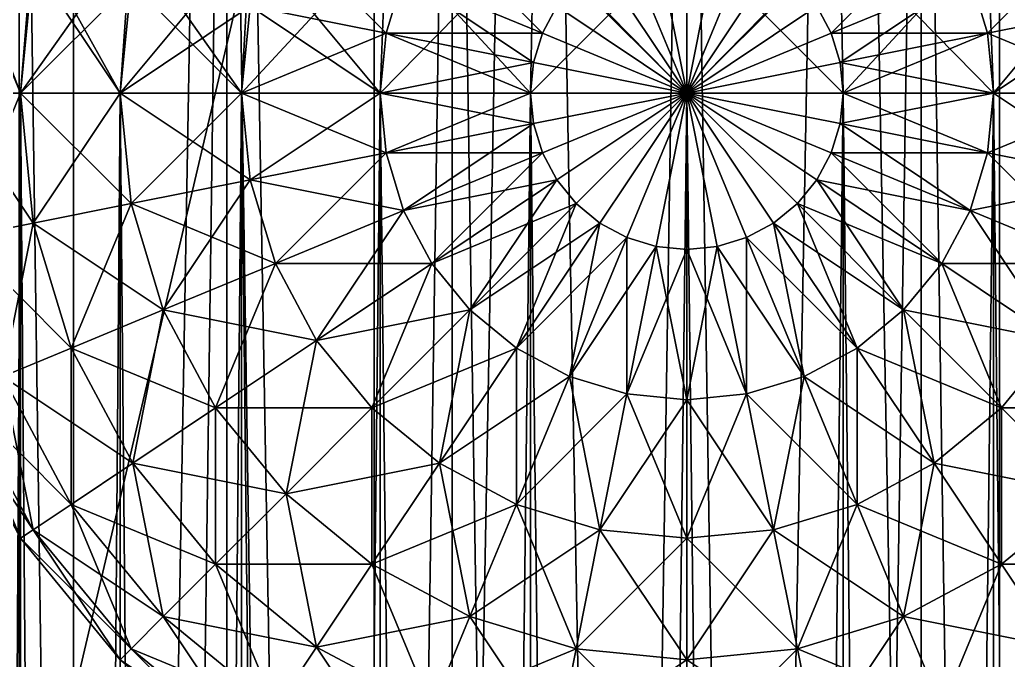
# Model space of a CAD drawing. Header units: millimetres. Extents: x -510 to 550, y -577 to 577.
# Drawn here: x 423.34 to 433.21, y -390.66 to -384.27 of the extents above; entities that cross this region are included whole.
import ezdxf

# ---------------------------------------------------------------- set-up
doc = ezdxf.new("R2010")
doc.units = ezdxf.units.MM
for name, color, linetype, true_color in [('front_right_fork_1', 7, 'Continuous', 0x5c6b75), ('front_right_fork_top', 7, 'Continuous', 0x5c6b75), ('front_right_support_collision', 7, 'Continuous', 0x5c6b75), ('structure_right_front_axle', 7, 'Continuous', 0x5c6b75), ('structure_right_front_bridge', 7, 'Continuous', 0x5c6b75)]:
    doc.layers.add(name, color=color, linetype=linetype, true_color=true_color)

msp = doc.modelspace()

# ---------------------------------------------------------------- linework, layer by layer
at = {"layer": 'front_right_fork_1', "true_color": 0x5c6b75}
for points in [[(425.8938, -383.2991, -138.3482), (425.6408, -384.1329, -138.3482), (426.9974, -384.4027, -137.609)], [(425.8938, -383.2991, -138.3482), (426.9974, -384.4027, -137.609), (427.1716, -383.8284, -137.609)], [(427.4545, -383.2991, -137.609), (427.1716, -383.8284, -137.609), (428.5581, -384.4027, -137.1537)], [(427.4545, -383.2991, -137.609), (428.5581, -384.4027, -137.1537), (428.7023, -384.1329, -137.1537)], [(431.4419, -384.4027, -287.8463), (431.2977, -384.1329, -287.8463), (432.5455, -383.2991, -287.391)], [(431.4419, -384.4027, -287.8463), (432.5455, -383.2991, -287.391), (432.8284, -383.8284, -287.391)], [(433.0026, -384.4027, -287.391), (432.8284, -383.8284, -287.391), (434.1062, -383.2991, -286.6518)], [(433.0026, -384.4027, -287.391), (434.1062, -383.2991, -286.6518), (434.3592, -384.1329, -286.6518)], [(430, -385, -288), (429.4027, -383.5581, -287.8463), (429.6955, -383.4693, -287.8463)], [(429.6955, -383.4693, -137.1537), (429.4027, -383.5581, -137.1537), (430, -385, -137)], [(430, -385, -288), (429.6955, -383.4693, -287.8463), (430, -383.4393, -287.8463)], [(430, -383.4393, -137.1537), (429.6955, -383.4693, -137.1537), (430, -385, -137)], [(430, -385, -288), (430, -383.4393, -287.8463), (430.3045, -383.4693, -287.8463)], [(430.3045, -383.4693, -137.1537), (430, -383.4393, -137.1537), (430, -385, -137)], [(430, -385, -288), (430.3045, -383.4693, -287.8463), (430.5973, -383.5581, -287.8463)], [(430.5973, -383.5581, -137.1537), (430.3045, -383.4693, -137.1537), (430, -385, -137)], [(423.4761, -383.7023, -284.4446), (422.609, -385, -283.0615), (422.751, -383.5581, -283.0615)], [(422.751, -383.5581, -141.9385), (422.609, -385, -141.9385), (423.3482, -385, -140.5554)], [(422.751, -383.5581, -141.9385), (423.3482, -385, -140.5554), (423.4761, -383.7023, -140.5554)], [(430, -385, -288), (429.1329, -383.7023, -287.8463), (429.4027, -383.5581, -287.8463)], [(429.4027, -383.5581, -137.1537), (429.1329, -383.7023, -137.1537), (430, -385, -137)], [(430, -385, -288), (430.5973, -383.5581, -287.8463), (430.8671, -383.7023, -287.8463)], [(430.8671, -383.7023, -137.1537), (430.5973, -383.5581, -137.1537), (430, -385, -137)], [(423.4761, -383.7023, -284.4446), (423.3482, -385, -284.4446), (422.609, -385, -283.0615)], [(424.4518, -383.8964, -285.6569), (423.3482, -385, -284.4446), (423.4761, -383.7023, -284.4446)], [(423.4761, -383.7023, -140.5554), (423.3482, -385, -140.5554), (424.3431, -385, -139.3431)], [(423.4761, -383.7023, -140.5554), (424.3431, -385, -139.3431), (424.4518, -383.8964, -139.3431)], [(430, -385, -288), (428.8964, -383.8964, -287.8463), (429.1329, -383.7023, -287.8463)], [(429.1329, -383.7023, -137.1537), (428.8964, -383.8964, -137.1537), (430, -385, -137)], [(430, -385, -288), (430.8671, -383.7023, -287.8463), (431.1036, -383.8964, -287.8463)], [(431.1036, -383.8964, -137.1537), (430.8671, -383.7023, -137.1537), (430, -385, -137)], [(427.1716, -383.8284, -287.391), (426.9974, -384.4027, -287.391), (425.6408, -384.1329, -286.6518)], [(428.5581, -384.4027, -287.8463), (426.9974, -384.4027, -287.391), (427.1716, -383.8284, -287.391)], [(427.1716, -383.8284, -137.609), (426.9974, -384.4027, -137.609), (428.4693, -384.6955, -137.1537)], [(428.7023, -384.1329, -287.8463), (428.5581, -384.4027, -287.8463), (427.1716, -383.8284, -287.391)], [(427.1716, -383.8284, -137.609), (428.4693, -384.6955, -137.1537), (428.5581, -384.4027, -137.1537)], [(432.8284, -383.8284, -137.609), (431.2977, -384.1329, -137.1537), (431.4419, -384.4027, -137.1537)], [(431.5307, -384.6955, -287.8463), (431.4419, -384.4027, -287.8463), (432.8284, -383.8284, -287.391)], [(433.0026, -384.4027, -137.609), (432.8284, -383.8284, -137.609), (431.4419, -384.4027, -137.1537)], [(431.5307, -384.6955, -287.8463), (432.8284, -383.8284, -287.391), (433.0026, -384.4027, -287.391)], [(434.3592, -384.1329, -138.3482), (432.8284, -383.8284, -137.609), (433.0026, -384.4027, -137.609)], [(424.4518, -383.8964, -285.6569), (424.3431, -385, -285.6569), (423.3482, -385, -284.4446)], [(425.6408, -384.1329, -286.6518), (424.3431, -385, -285.6569), (424.4518, -383.8964, -285.6569)], [(424.4518, -383.8964, -139.3431), (424.3431, -385, -139.3431), (425.5554, -385, -138.3482)], [(424.4518, -383.8964, -139.3431), (425.5554, -385, -138.3482), (425.6408, -384.1329, -138.3482)], [(430, -385, -288), (428.7023, -384.1329, -287.8463), (428.8964, -383.8964, -287.8463)], [(428.8964, -383.8964, -137.1537), (428.7023, -384.1329, -137.1537), (430, -385, -137)], [(430, -385, -288), (431.1036, -383.8964, -287.8463), (431.2977, -384.1329, -287.8463)], [(431.2977, -384.1329, -137.1537), (431.1036, -383.8964, -137.1537), (430, -385, -137)], [(425.6408, -384.1329, -286.6518), (425.5554, -385, -286.6518), (424.3431, -385, -285.6569)], [(426.9974, -384.4027, -287.391), (425.5554, -385, -286.6518), (425.6408, -384.1329, -286.6518)], [(425.6408, -384.1329, -138.3482), (425.5554, -385, -138.3482), (426.9385, -385, -137.609)], [(425.6408, -384.1329, -138.3482), (426.9385, -385, -137.609), (426.9974, -384.4027, -137.609)], [(430, -385, -288), (428.5581, -384.4027, -287.8463), (428.7023, -384.1329, -287.8463)], [(428.7023, -384.1329, -137.1537), (428.5581, -384.4027, -137.1537), (430, -385, -137)], [(430, -385, -288), (431.2977, -384.1329, -287.8463), (431.4419, -384.4027, -287.8463)], [(431.4419, -384.4027, -137.1537), (431.2977, -384.1329, -137.1537), (430, -385, -137)], [(433.0615, -385, -287.391), (433.0026, -384.4027, -287.391), (434.3592, -384.1329, -286.6518)], [(434.4446, -385, -138.3482), (434.3592, -384.1329, -138.3482), (433.0026, -384.4027, -137.609)], [(433.0615, -385, -287.391), (434.3592, -384.1329, -286.6518), (434.4446, -385, -286.6518)], [(426.9974, -384.4027, -287.391), (426.9385, -385, -287.391), (425.5554, -385, -286.6518)], [(428.4693, -384.6955, -287.8463), (426.9385, -385, -287.391), (426.9974, -384.4027, -287.391)], [(426.9974, -384.4027, -137.609), (426.9385, -385, -137.609), (428.4393, -385, -137.1537)], [(428.5581, -384.4027, -287.8463), (428.4693, -384.6955, -287.8463), (426.9974, -384.4027, -287.391)], [(426.9974, -384.4027, -137.609), (428.4393, -385, -137.1537), (428.4693, -384.6955, -137.1537)], [(430, -385, -288), (428.4693, -384.6955, -287.8463), (428.5581, -384.4027, -287.8463)], [(428.5581, -384.4027, -137.1537), (428.4693, -384.6955, -137.1537), (430, -385, -137)], [(430, -385, -288), (431.4419, -384.4027, -287.8463), (431.5307, -384.6955, -287.8463)], [(431.5307, -384.6955, -137.1537), (431.4419, -384.4027, -137.1537), (430, -385, -137)], [(433.0026, -384.4027, -137.609), (431.4419, -384.4027, -137.1537), (431.5307, -384.6955, -137.1537)], [(431.5607, -385, -287.8463), (431.5307, -384.6955, -287.8463), (433.0026, -384.4027, -287.391)], [(433.0615, -385, -137.609), (433.0026, -384.4027, -137.609), (431.5307, -384.6955, -137.1537)], [(431.5607, -385, -287.8463), (433.0026, -384.4027, -287.391), (433.0615, -385, -287.391)], [(434.4446, -385, -138.3482), (433.0026, -384.4027, -137.609), (433.0615, -385, -137.609)], [(428.4693, -384.6955, -287.8463), (428.4393, -385, -287.8463), (426.9385, -385, -287.391)], [(430, -385, -288), (428.4393, -385, -287.8463), (428.4693, -384.6955, -287.8463)], [(428.4693, -384.6955, -137.1537), (428.4393, -385, -137.1537), (430, -385, -137)], [(430, -385, -288), (431.5307, -384.6955, -287.8463), (431.5607, -385, -287.8463)], [(431.5607, -385, -137.1537), (431.5307, -384.6955, -137.1537), (430, -385, -137)], [(433.0615, -385, -137.609), (431.5307, -384.6955, -137.1537), (431.5607, -385, -137.1537)], [(423.3482, -385, -284.4446), (422.751, -386.4419, -283.0615), (422.609, -385, -283.0615)], [(422.609, -385, -141.9385), (422.751, -386.4419, -141.9385), (423.4761, -386.2977, -140.5554)], [(422.609, -385, -141.9385), (423.4761, -386.2977, -140.5554), (423.3482, -385, -140.5554)], [(423.3482, -385, -284.4446), (423.4761, -386.2977, -284.4446), (422.751, -386.4419, -283.0615)], [(424.3431, -385, -285.6569), (423.4761, -386.2977, -284.4446), (423.3482, -385, -284.4446)], [(423.3482, -385, -140.5554), (423.4761, -386.2977, -140.5554), (424.4518, -386.1036, -139.3431)], [(423.3482, -385, -140.5554), (424.4518, -386.1036, -139.3431), (424.3431, -385, -139.3431)], [(424.3431, -385, -285.6569), (424.4518, -386.1036, -285.6569), (423.4761, -386.2977, -284.4446)], [(425.5554, -385, -286.6518), (424.4518, -386.1036, -285.6569), (424.3431, -385, -285.6569)], [(424.3431, -385, -139.3431), (424.4518, -386.1036, -139.3431), (425.6408, -385.8671, -138.3482)], [(424.3431, -385, -139.3431), (425.6408, -385.8671, -138.3482), (425.5554, -385, -138.3482)], [(425.5554, -385, -286.6518), (425.6408, -385.8671, -286.6518), (424.4518, -386.1036, -285.6569)], [(426.9385, -385, -287.391), (425.6408, -385.8671, -286.6518), (425.5554, -385, -286.6518)], [(425.5554, -385, -138.3482), (425.6408, -385.8671, -138.3482), (426.9974, -385.5973, -137.609)], [(425.5554, -385, -138.3482), (426.9974, -385.5973, -137.609), (426.9385, -385, -137.609)], [(426.9385, -385, -287.391), (426.9974, -385.5973, -287.391), (425.6408, -385.8671, -286.6518)], [(428.4393, -385, -287.8463), (426.9974, -385.5973, -287.391), (426.9385, -385, -287.391)], [(426.9385, -385, -137.609), (426.9974, -385.5973, -137.609), (428.4693, -385.3045, -137.1537)], [(426.9385, -385, -137.609), (428.4693, -385.3045, -137.1537), (428.4393, -385, -137.1537)], [(428.4393, -385, -287.8463), (428.4693, -385.3045, -287.8463), (426.9974, -385.5973, -287.391)], [(430, -385, -288), (428.4693, -385.3045, -287.8463), (428.4393, -385, -287.8463)], [(428.4393, -385, -137.1537), (428.4693, -385.3045, -137.1537), (430, -385, -137)], [(430, -385, -288), (428.5581, -385.5973, -287.8463), (428.4693, -385.3045, -287.8463)], [(428.4693, -385.3045, -137.1537), (428.5581, -385.5973, -137.1537), (430, -385, -137)], [(430, -385, -288), (428.7023, -385.8671, -287.8463), (428.5581, -385.5973, -287.8463)], [(428.5581, -385.5973, -137.1537), (428.7023, -385.8671, -137.1537), (430, -385, -137)], [(430, -385, -288), (428.8964, -386.1036, -287.8463), (428.7023, -385.8671, -287.8463)], [(428.7023, -385.8671, -137.1537), (428.8964, -386.1036, -137.1537), (430, -385, -137)], [(430, -385, -288), (429.1329, -386.2977, -287.8463), (428.8964, -386.1036, -287.8463)], [(428.8964, -386.1036, -137.1537), (429.1329, -386.2977, -137.1537), (430, -385, -137)], [(430, -385, -288), (429.4027, -386.4419, -287.8463), (429.1329, -386.2977, -287.8463)], [(429.1329, -386.2977, -137.1537), (429.4027, -386.4419, -137.1537), (430, -385, -137)], [(430, -385, -288), (429.6955, -386.5307, -287.8463), (429.4027, -386.4419, -287.8463)], [(429.4027, -386.4419, -137.1537), (429.6955, -386.5307, -137.1537), (430, -385, -137)], [(430, -385, -288), (430, -386.5607, -287.8463), (429.6955, -386.5307, -287.8463)], [(429.6955, -386.5307, -137.1537), (430, -386.5607, -137.1537), (430, -385, -137)], [(430, -385, -288), (430.3045, -386.5307, -287.8463), (430, -386.5607, -287.8463)], [(430, -385, -288), (430.5973, -386.4419, -287.8463), (430.3045, -386.5307, -287.8463)], [(430, -385, -288), (430.8671, -386.2977, -287.8463), (430.5973, -386.4419, -287.8463)], [(430, -385, -288), (431.1036, -386.1036, -287.8463), (430.8671, -386.2977, -287.8463)], [(430, -385, -288), (431.2977, -385.8671, -287.8463), (431.1036, -386.1036, -287.8463)], [(430, -385, -288), (431.4419, -385.5973, -287.8463), (431.2977, -385.8671, -287.8463)], [(430, -385, -288), (431.5307, -385.3045, -287.8463), (431.4419, -385.5973, -287.8463)], [(430, -385, -288), (431.5607, -385, -287.8463), (431.5307, -385.3045, -287.8463)], [(430, -386.5607, -137.1537), (430.3045, -386.5307, -137.1537), (430, -385, -137)], [(430.3045, -386.5307, -137.1537), (430.5973, -386.4419, -137.1537), (430, -385, -137)], [(430.5973, -386.4419, -137.1537), (430.8671, -386.2977, -137.1537), (430, -385, -137)], [(430.8671, -386.2977, -137.1537), (431.1036, -386.1036, -137.1537), (430, -385, -137)], [(431.1036, -386.1036, -137.1537), (431.2977, -385.8671, -137.1537), (430, -385, -137)], [(431.2977, -385.8671, -137.1537), (431.4419, -385.5973, -137.1537), (430, -385, -137)], [(431.4419, -385.5973, -137.1537), (431.5307, -385.3045, -137.1537), (430, -385, -137)], [(431.5307, -385.3045, -137.1537), (431.5607, -385, -137.1537), (430, -385, -137)], [(431.5307, -385.3045, -287.8463), (431.5607, -385, -287.8463), (433.0615, -385, -287.391)], [(431.5307, -385.3045, -287.8463), (433.0615, -385, -287.391), (433.0026, -385.5973, -287.391)], [(433.0026, -385.5973, -137.609), (431.5607, -385, -137.1537), (431.5307, -385.3045, -137.1537)], [(433.0026, -385.5973, -137.609), (433.0615, -385, -137.609), (431.5607, -385, -137.1537)], [(433.0026, -385.5973, -287.391), (433.0615, -385, -287.391), (434.4446, -385, -286.6518)], [(433.0026, -385.5973, -287.391), (434.4446, -385, -286.6518), (434.3592, -385.8671, -286.6518)], [(434.3592, -385.8671, -138.3482), (433.0615, -385, -137.609), (433.0026, -385.5973, -137.609)], [(434.3592, -385.8671, -138.3482), (434.4446, -385, -138.3482), (433.0615, -385, -137.609)], [(428.4693, -385.3045, -287.8463), (427.1716, -386.1716, -287.391), (426.9974, -385.5973, -287.391)], [(426.9974, -385.5973, -137.609), (428.5581, -385.5973, -137.1537), (428.4693, -385.3045, -137.1537)], [(428.4693, -385.3045, -287.8463), (428.5581, -385.5973, -287.8463), (427.1716, -386.1716, -287.391)], [(431.4419, -385.5973, -287.8463), (431.5307, -385.3045, -287.8463), (433.0026, -385.5973, -287.391)], [(432.8284, -386.1716, -137.609), (431.5307, -385.3045, -137.1537), (431.4419, -385.5973, -137.1537)], [(432.8284, -386.1716, -137.609), (433.0026, -385.5973, -137.609), (431.5307, -385.3045, -137.1537)], [(426.9974, -385.5973, -287.391), (425.8938, -386.7009, -286.6518), (425.6408, -385.8671, -286.6518)], [(425.6408, -385.8671, -138.3482), (427.1716, -386.1716, -137.609), (426.9974, -385.5973, -137.609)], [(426.9974, -385.5973, -287.391), (427.1716, -386.1716, -287.391), (425.8938, -386.7009, -286.6518)], [(426.9974, -385.5973, -137.609), (427.1716, -386.1716, -137.609), (428.5581, -385.5973, -137.1537)], [(428.5581, -385.5973, -287.8463), (427.4545, -386.7009, -287.391), (427.1716, -386.1716, -287.391)], [(427.1716, -386.1716, -137.609), (428.7023, -385.8671, -137.1537), (428.5581, -385.5973, -137.1537)], [(428.5581, -385.5973, -287.8463), (428.7023, -385.8671, -287.8463), (427.4545, -386.7009, -287.391)], [(431.2977, -385.8671, -287.8463), (431.4419, -385.5973, -287.8463), (432.8284, -386.1716, -287.391)], [(432.5455, -386.7009, -137.609), (431.4419, -385.5973, -137.1537), (431.2977, -385.8671, -137.1537)], [(431.4419, -385.5973, -287.8463), (433.0026, -385.5973, -287.391), (432.8284, -386.1716, -287.391)], [(432.5455, -386.7009, -137.609), (432.8284, -386.1716, -137.609), (431.4419, -385.5973, -137.1537)], [(432.8284, -386.1716, -287.391), (433.0026, -385.5973, -287.391), (434.3592, -385.8671, -286.6518)], [(434.1062, -386.7009, -138.3482), (433.0026, -385.5973, -137.609), (432.8284, -386.1716, -137.609)], [(434.1062, -386.7009, -138.3482), (434.3592, -385.8671, -138.3482), (433.0026, -385.5973, -137.609)], [(425.6408, -385.8671, -286.6518), (424.7737, -387.1648, -285.6569), (424.4518, -386.1036, -285.6569)], [(424.4518, -386.1036, -139.3431), (425.8938, -386.7009, -138.3482), (425.6408, -385.8671, -138.3482)], [(425.6408, -385.8671, -286.6518), (425.8938, -386.7009, -286.6518), (424.7737, -387.1648, -285.6569)], [(425.6408, -385.8671, -138.3482), (425.8938, -386.7009, -138.3482), (427.1716, -386.1716, -137.609)], [(427.1716, -386.1716, -137.609), (427.4545, -386.7009, -137.609), (428.7023, -385.8671, -137.1537)], [(428.7023, -385.8671, -287.8463), (427.8352, -387.1648, -287.391), (427.4545, -386.7009, -287.391)], [(427.4545, -386.7009, -137.609), (428.8964, -386.1036, -137.1537), (428.7023, -385.8671, -137.1537)], [(428.7023, -385.8671, -287.8463), (428.8964, -386.1036, -287.8463), (427.8352, -387.1648, -287.391)], [(431.1036, -386.1036, -287.8463), (431.2977, -385.8671, -287.8463), (432.5455, -386.7009, -287.391)], [(432.1648, -387.1648, -137.609), (431.2977, -385.8671, -137.1537), (431.1036, -386.1036, -137.1537)], [(431.2977, -385.8671, -287.8463), (432.8284, -386.1716, -287.391), (432.5455, -386.7009, -287.391)], [(432.1648, -387.1648, -137.609), (432.5455, -386.7009, -137.609), (431.2977, -385.8671, -137.1537)], [(432.8284, -386.1716, -287.391), (434.3592, -385.8671, -286.6518), (434.1062, -386.7009, -286.6518)], [(424.4518, -386.1036, -285.6569), (423.8546, -387.5455, -284.4446), (423.4761, -386.2977, -284.4446)], [(423.4761, -386.2977, -140.5554), (424.7737, -387.1648, -139.3431), (424.4518, -386.1036, -139.3431)], [(424.4518, -386.1036, -285.6569), (424.7737, -387.1648, -285.6569), (423.8546, -387.5455, -284.4446)], [(424.4518, -386.1036, -139.3431), (424.7737, -387.1648, -139.3431), (425.8938, -386.7009, -138.3482)], [(427.4545, -386.7009, -137.609), (427.8352, -387.1648, -137.609), (428.8964, -386.1036, -137.1537)], [(428.8964, -386.1036, -287.8463), (428.2991, -387.5455, -287.391), (427.8352, -387.1648, -287.391)], [(427.8352, -387.1648, -137.609), (429.1329, -386.2977, -137.1537), (428.8964, -386.1036, -137.1537)], [(428.8964, -386.1036, -287.8463), (429.1329, -386.2977, -287.8463), (428.2991, -387.5455, -287.391)], [(430.8671, -386.2977, -287.8463), (431.1036, -386.1036, -287.8463), (432.1648, -387.1648, -287.391)], [(431.7009, -387.5455, -137.609), (431.1036, -386.1036, -137.1537), (430.8671, -386.2977, -137.1537)], [(431.1036, -386.1036, -287.8463), (432.5455, -386.7009, -287.391), (432.1648, -387.1648, -287.391)], [(431.7009, -387.5455, -137.609), (432.1648, -387.1648, -137.609), (431.1036, -386.1036, -137.1537)], [(427.1716, -386.1716, -287.391), (426.3045, -387.4693, -286.6518), (425.8938, -386.7009, -286.6518)], [(425.8938, -386.7009, -138.3482), (427.4545, -386.7009, -137.609), (427.1716, -386.1716, -137.609)], [(427.1716, -386.1716, -287.391), (427.4545, -386.7009, -287.391), (426.3045, -387.4693, -286.6518)], [(432.5455, -386.7009, -287.391), (432.8284, -386.1716, -287.391), (434.1062, -386.7009, -286.6518)], [(433.6955, -387.4693, -138.3482), (432.8284, -386.1716, -137.609), (432.5455, -386.7009, -137.609)], [(433.6955, -387.4693, -138.3482), (434.1062, -386.7009, -138.3482), (432.8284, -386.1716, -137.609)], [(423.4761, -386.2977, -284.4446), (423.1716, -387.8284, -283.0615), (422.751, -386.4419, -283.0615)], [(422.751, -386.4419, -141.9385), (423.8546, -387.5455, -140.5554), (423.4761, -386.2977, -140.5554)], [(423.4761, -386.2977, -284.4446), (423.8546, -387.5455, -284.4446), (423.1716, -387.8284, -283.0615)], [(423.4761, -386.2977, -140.5554), (423.8546, -387.5455, -140.5554), (424.7737, -387.1648, -139.3431)], [(427.8352, -387.1648, -137.609), (428.2991, -387.5455, -137.609), (429.1329, -386.2977, -137.1537)], [(429.1329, -386.2977, -287.8463), (428.8284, -387.8284, -287.391), (428.2991, -387.5455, -287.391)], [(428.2991, -387.5455, -137.609), (429.4027, -386.4419, -137.1537), (429.1329, -386.2977, -137.1537)], [(429.1329, -386.2977, -287.8463), (429.4027, -386.4419, -287.8463), (428.8284, -387.8284, -287.391)], [(430.5973, -386.4419, -287.8463), (430.8671, -386.2977, -287.8463), (431.7009, -387.5455, -287.391)], [(431.1716, -387.8284, -137.609), (430.8671, -386.2977, -137.1537), (430.5973, -386.4419, -137.1537)], [(430.8671, -386.2977, -287.8463), (432.1648, -387.1648, -287.391), (431.7009, -387.5455, -287.391)], [(431.1716, -387.8284, -137.609), (431.7009, -387.5455, -137.609), (430.8671, -386.2977, -137.1537)], [(422.751, -386.4419, -141.9385), (423.1716, -387.8284, -141.9385), (423.8546, -387.5455, -140.5554)], [(428.2991, -387.5455, -137.609), (428.8284, -387.8284, -137.609), (429.4027, -386.4419, -137.1537)], [(429.4027, -386.4419, -287.8463), (429.4027, -388.0026, -287.391), (428.8284, -387.8284, -287.391)], [(428.8284, -387.8284, -137.609), (429.6955, -386.5307, -137.1537), (429.4027, -386.4419, -137.1537)], [(428.8284, -387.8284, -137.609), (429.4027, -388.0026, -137.609), (429.6955, -386.5307, -137.1537)], [(429.4027, -386.4419, -287.8463), (429.6955, -386.5307, -287.8463), (429.4027, -388.0026, -287.391)], [(429.6955, -386.5307, -287.8463), (430, -388.0615, -287.391), (429.4027, -388.0026, -287.391)], [(429.4027, -388.0026, -137.609), (430, -386.5607, -137.1537), (429.6955, -386.5307, -137.1537)], [(429.6955, -386.5307, -287.8463), (430, -386.5607, -287.8463), (430, -388.0615, -287.391)], [(430, -386.5607, -287.8463), (430.3045, -386.5307, -287.8463), (430.5973, -388.0026, -287.391)], [(430, -388.0615, -137.609), (430.5973, -388.0026, -137.609), (430.3045, -386.5307, -137.1537)], [(430, -388.0615, -137.609), (430.3045, -386.5307, -137.1537), (430, -386.5607, -137.1537)], [(430.3045, -386.5307, -287.8463), (430.5973, -386.4419, -287.8463), (431.1716, -387.8284, -287.391)], [(430.5973, -388.0026, -137.609), (430.5973, -386.4419, -137.1537), (430.3045, -386.5307, -137.1537)], [(430.3045, -386.5307, -287.8463), (431.1716, -387.8284, -287.391), (430.5973, -388.0026, -287.391)], [(430.5973, -386.4419, -287.8463), (431.7009, -387.5455, -287.391), (431.1716, -387.8284, -287.391)], [(430.5973, -388.0026, -137.609), (431.1716, -387.8284, -137.609), (430.5973, -386.4419, -137.1537)], [(429.4027, -388.0026, -137.609), (430, -388.0615, -137.609), (430, -386.5607, -137.1537)], [(430, -386.5607, -287.8463), (430.5973, -388.0026, -287.391), (430, -388.0615, -287.391)], [(425.8938, -386.7009, -286.6518), (425.2965, -388.1428, -285.6569), (424.7737, -387.1648, -285.6569)], [(424.7737, -387.1648, -139.3431), (426.3045, -387.4693, -138.3482), (425.8938, -386.7009, -138.3482)], [(425.8938, -386.7009, -286.6518), (426.3045, -387.4693, -286.6518), (425.2965, -388.1428, -285.6569)], [(425.8938, -386.7009, -138.3482), (426.3045, -387.4693, -138.3482), (427.4545, -386.7009, -137.609)], [(427.4545, -386.7009, -287.391), (426.8572, -388.1428, -286.6518), (426.3045, -387.4693, -286.6518)], [(426.3045, -387.4693, -138.3482), (427.8352, -387.1648, -137.609), (427.4545, -386.7009, -137.609)], [(427.4545, -386.7009, -287.391), (427.8352, -387.1648, -287.391), (426.8572, -388.1428, -286.6518)], [(432.1648, -387.1648, -287.391), (432.5455, -386.7009, -287.391), (433.6955, -387.4693, -286.6518)], [(433.1428, -388.1428, -138.3482), (432.5455, -386.7009, -137.609), (432.1648, -387.1648, -137.609)], [(432.5455, -386.7009, -287.391), (434.1062, -386.7009, -286.6518), (433.6955, -387.4693, -286.6518)], [(433.1428, -388.1428, -138.3482), (433.6955, -387.4693, -138.3482), (432.5455, -386.7009, -137.609)], [(424.7737, -387.1648, -285.6569), (424.4693, -388.6955, -284.4446), (423.8546, -387.5455, -284.4446)], [(423.8546, -387.5455, -140.5554), (425.2965, -388.1428, -139.3431), (424.7737, -387.1648, -139.3431)], [(424.7737, -387.1648, -285.6569), (425.2965, -388.1428, -285.6569), (424.4693, -388.6955, -284.4446)], [(424.7737, -387.1648, -139.3431), (425.2965, -388.1428, -139.3431), (426.3045, -387.4693, -138.3482)], [(426.3045, -387.4693, -138.3482), (426.8572, -388.1428, -138.3482), (427.8352, -387.1648, -137.609)], [(427.8352, -387.1648, -287.391), (427.5307, -388.6955, -286.6518), (426.8572, -388.1428, -286.6518)], [(426.8572, -388.1428, -138.3482), (428.2991, -387.5455, -137.609), (427.8352, -387.1648, -137.609)], [(427.8352, -387.1648, -287.391), (428.2991, -387.5455, -287.391), (427.5307, -388.6955, -286.6518)], [(431.7009, -387.5455, -287.391), (432.1648, -387.1648, -287.391), (433.1428, -388.1428, -286.6518)], [(432.4693, -388.6955, -138.3482), (432.1648, -387.1648, -137.609), (431.7009, -387.5455, -137.609)], [(432.1648, -387.1648, -287.391), (433.6955, -387.4693, -286.6518), (433.1428, -388.1428, -286.6518)], [(432.4693, -388.6955, -138.3482), (433.1428, -388.1428, -138.3482), (432.1648, -387.1648, -137.609)], [(426.3045, -387.4693, -286.6518), (426, -389, -285.6569), (425.2965, -388.1428, -285.6569)], [(425.2965, -388.1428, -139.3431), (426.8572, -388.1428, -138.3482), (426.3045, -387.4693, -138.3482)], [(426.3045, -387.4693, -286.6518), (426.8572, -388.1428, -286.6518), (426, -389, -285.6569)], [(433.1428, -388.1428, -286.6518), (433.6955, -387.4693, -286.6518), (434.7035, -388.1428, -285.6569)], [(434, -389, -139.3431), (433.6955, -387.4693, -138.3482), (433.1428, -388.1428, -138.3482)], [(423.8546, -387.5455, -284.4446), (423.8546, -389.1062, -283.0615), (423.1716, -387.8284, -283.0615)], [(423.1716, -387.8284, -141.9385), (424.4693, -388.6955, -140.5554), (423.8546, -387.5455, -140.5554)], [(423.8546, -387.5455, -284.4446), (424.4693, -388.6955, -284.4446), (423.8546, -389.1062, -283.0615)], [(423.8546, -387.5455, -140.5554), (424.4693, -388.6955, -140.5554), (425.2965, -388.1428, -139.3431)], [(426.8572, -388.1428, -138.3482), (427.5307, -388.6955, -138.3482), (428.2991, -387.5455, -137.609)], [(428.2991, -387.5455, -287.391), (428.2991, -389.1062, -286.6518), (427.5307, -388.6955, -286.6518)], [(427.5307, -388.6955, -138.3482), (428.8284, -387.8284, -137.609), (428.2991, -387.5455, -137.609)], [(428.2991, -387.5455, -287.391), (428.8284, -387.8284, -287.391), (428.2991, -389.1062, -286.6518)], [(431.1716, -387.8284, -287.391), (431.7009, -387.5455, -287.391), (432.4693, -388.6955, -286.6518)], [(431.7009, -389.1062, -138.3482), (431.7009, -387.5455, -137.609), (431.1716, -387.8284, -137.609)], [(431.7009, -387.5455, -287.391), (433.1428, -388.1428, -286.6518), (432.4693, -388.6955, -286.6518)], [(431.7009, -389.1062, -138.3482), (432.4693, -388.6955, -138.3482), (431.7009, -387.5455, -137.609)], [(423.1716, -387.8284, -283.0615), (423.4761, -389.3592, -281.5607), (422.751, -388.0026, -281.5607)], [(422.751, -388.0026, -143.4393), (423.8546, -389.1062, -141.9385), (423.1716, -387.8284, -141.9385)], [(423.1716, -387.8284, -283.0615), (423.8546, -389.1062, -283.0615), (423.4761, -389.3592, -281.5607)], [(423.1716, -387.8284, -141.9385), (423.8546, -389.1062, -141.9385), (424.4693, -388.6955, -140.5554)], [(427.5307, -388.6955, -138.3482), (428.2991, -389.1062, -138.3482), (428.8284, -387.8284, -137.609)], [(428.8284, -387.8284, -287.391), (429.1329, -389.3592, -286.6518), (428.2991, -389.1062, -286.6518)], [(428.2991, -389.1062, -138.3482), (429.4027, -388.0026, -137.609), (428.8284, -387.8284, -137.609)], [(428.8284, -387.8284, -287.391), (429.4027, -388.0026, -287.391), (429.1329, -389.3592, -286.6518)], [(430.5973, -388.0026, -287.391), (431.1716, -387.8284, -287.391), (431.7009, -389.1062, -286.6518)], [(430.8671, -389.3592, -138.3482), (431.1716, -387.8284, -137.609), (430.5973, -388.0026, -137.609)], [(430.8671, -389.3592, -138.3482), (431.7009, -389.1062, -138.3482), (431.1716, -387.8284, -137.609)], [(431.1716, -387.8284, -287.391), (432.4693, -388.6955, -286.6518), (431.7009, -389.1062, -286.6518)], [(422.751, -388.0026, -281.5607), (423.3482, -389.4446, -280), (422.609, -388.0615, -280)], [(422.609, -388.0615, -145), (423.4761, -389.3592, -143.4393), (422.751, -388.0026, -143.4393)], [(422.751, -388.0026, -281.5607), (423.4761, -389.3592, -281.5607), (423.3482, -389.4446, -280)], [(422.751, -388.0026, -143.4393), (423.4761, -389.3592, -143.4393), (423.8546, -389.1062, -141.9385)], [(428.2991, -389.1062, -138.3482), (429.1329, -389.3592, -138.3482), (429.4027, -388.0026, -137.609)], [(429.4027, -388.0026, -287.391), (430, -389.4446, -286.6518), (429.1329, -389.3592, -286.6518)], [(429.1329, -389.3592, -138.3482), (430, -388.0615, -137.609), (429.4027, -388.0026, -137.609)], [(429.4027, -388.0026, -287.391), (430, -388.0615, -287.391), (430, -389.4446, -286.6518)], [(430, -388.0615, -287.391), (430.5973, -388.0026, -287.391), (430.8671, -389.3592, -286.6518)], [(430, -389.4446, -138.3482), (430.8671, -389.3592, -138.3482), (430.5973, -388.0026, -137.609)], [(430, -389.4446, -138.3482), (430.5973, -388.0026, -137.609), (430, -388.0615, -137.609)], [(430.5973, -388.0026, -287.391), (431.7009, -389.1062, -286.6518), (430.8671, -389.3592, -286.6518)], [(422.609, -388.0615, -280), (423.3482, -389.4446, -280), (423.3482, -389.4446, -145)], [(422.609, -388.0615, -280), (423.3482, -389.4446, -145), (422.609, -388.0615, -145)], [(422.609, -388.0615, -145), (423.3482, -389.4446, -145), (423.4761, -389.3592, -143.4393)], [(429.1329, -389.3592, -138.3482), (430, -389.4446, -138.3482), (430, -388.0615, -137.609)], [(430, -388.0615, -287.391), (430.8671, -389.3592, -286.6518), (430, -389.4446, -286.6518)], [(425.2965, -388.1428, -285.6569), (425.2965, -389.7035, -284.4446), (424.4693, -388.6955, -284.4446)], [(424.4693, -388.6955, -140.5554), (426, -389, -139.3431), (425.2965, -388.1428, -139.3431)], [(425.2965, -388.1428, -285.6569), (426, -389, -285.6569), (425.2965, -389.7035, -284.4446)], [(425.2965, -388.1428, -139.3431), (426, -389, -139.3431), (426.8572, -388.1428, -138.3482)], [(426.8572, -388.1428, -286.6518), (426.8572, -389.7035, -285.6569), (426, -389, -285.6569)], [(426, -389, -139.3431), (427.5307, -388.6955, -138.3482), (426.8572, -388.1428, -138.3482)], [(426.8572, -388.1428, -286.6518), (427.5307, -388.6955, -286.6518), (426.8572, -389.7035, -285.6569)], [(432.4693, -388.6955, -286.6518), (433.1428, -388.1428, -286.6518), (434, -389, -285.6569)], [(433.1428, -389.7035, -139.3431), (433.1428, -388.1428, -138.3482), (432.4693, -388.6955, -138.3482)], [(433.1428, -388.1428, -286.6518), (434.7035, -388.1428, -285.6569), (434, -389, -285.6569)], [(433.1428, -389.7035, -139.3431), (434, -389, -139.3431), (433.1428, -388.1428, -138.3482)], [(424.4693, -388.6955, -284.4446), (424.7737, -390.2263, -283.0615), (423.8546, -389.1062, -283.0615)], [(423.8546, -389.1062, -141.9385), (425.2965, -389.7035, -140.5554), (424.4693, -388.6955, -140.5554)], [(424.4693, -388.6955, -284.4446), (425.2965, -389.7035, -284.4446), (424.7737, -390.2263, -283.0615)], [(424.4693, -388.6955, -140.5554), (425.2965, -389.7035, -140.5554), (426, -389, -139.3431)], [(426, -389, -139.3431), (426.8572, -389.7035, -139.3431), (427.5307, -388.6955, -138.3482)], [(427.5307, -388.6955, -286.6518), (427.8352, -390.2263, -285.6569), (426.8572, -389.7035, -285.6569)], [(426.8572, -389.7035, -139.3431), (428.2991, -389.1062, -138.3482), (427.5307, -388.6955, -138.3482)], [(427.5307, -388.6955, -286.6518), (428.2991, -389.1062, -286.6518), (427.8352, -390.2263, -285.6569)], [(431.7009, -389.1062, -286.6518), (432.4693, -388.6955, -286.6518), (433.1428, -389.7035, -285.6569)], [(432.1648, -390.2263, -139.3431), (432.4693, -388.6955, -138.3482), (431.7009, -389.1062, -138.3482)], [(432.1648, -390.2263, -139.3431), (433.1428, -389.7035, -139.3431), (432.4693, -388.6955, -138.3482)], [(432.4693, -388.6955, -286.6518), (434, -389, -285.6569), (433.1428, -389.7035, -285.6569)], [(426, -389, -285.6569), (426.3045, -390.5307, -284.4446), (425.2965, -389.7035, -284.4446)], [(425.2965, -389.7035, -140.5554), (426.8572, -389.7035, -139.3431), (426, -389, -139.3431)], [(426, -389, -285.6569), (426.8572, -389.7035, -285.6569), (426.3045, -390.5307, -284.4446)], [(433.1428, -389.7035, -285.6569), (434, -389, -285.6569), (434.7035, -389.7035, -284.4446)], [(433.6955, -390.5307, -140.5554), (434, -389, -139.3431), (433.1428, -389.7035, -139.3431)], [(423.8546, -389.1062, -283.0615), (424.4518, -390.5482, -281.5607), (423.4761, -389.3592, -281.5607)], [(423.4761, -389.3592, -143.4393), (424.7737, -390.2263, -141.9385), (423.8546, -389.1062, -141.9385)], [(423.8546, -389.1062, -283.0615), (424.7737, -390.2263, -283.0615), (424.4518, -390.5482, -281.5607)], [(423.8546, -389.1062, -141.9385), (424.7737, -390.2263, -141.9385), (425.2965, -389.7035, -140.5554)], [(426.8572, -389.7035, -139.3431), (427.8352, -390.2263, -139.3431), (428.2991, -389.1062, -138.3482)], [(428.2991, -389.1062, -286.6518), (428.8964, -390.5482, -285.6569), (427.8352, -390.2263, -285.6569)], [(427.8352, -390.2263, -139.3431), (429.1329, -389.3592, -138.3482), (428.2991, -389.1062, -138.3482)], [(428.2991, -389.1062, -286.6518), (429.1329, -389.3592, -286.6518), (428.8964, -390.5482, -285.6569)], [(430.8671, -389.3592, -286.6518), (431.7009, -389.1062, -286.6518), (432.1648, -390.2263, -285.6569)], [(431.1036, -390.5482, -139.3431), (431.7009, -389.1062, -138.3482), (430.8671, -389.3592, -138.3482)], [(431.1036, -390.5482, -139.3431), (432.1648, -390.2263, -139.3431), (431.7009, -389.1062, -138.3482)], [(431.7009, -389.1062, -286.6518), (433.1428, -389.7035, -285.6569), (432.1648, -390.2263, -285.6569)], [(423.4761, -389.3592, -281.5607), (424.3431, -390.6569, -280), (423.3482, -389.4446, -280)], [(423.3482, -389.4446, -145), (424.4518, -390.5482, -143.4393), (423.4761, -389.3592, -143.4393)], [(423.4761, -389.3592, -281.5607), (424.4518, -390.5482, -281.5607), (424.3431, -390.6569, -280)], [(423.4761, -389.3592, -143.4393), (424.4518, -390.5482, -143.4393), (424.7737, -390.2263, -141.9385)], [(427.8352, -390.2263, -139.3431), (428.8964, -390.5482, -139.3431), (429.1329, -389.3592, -138.3482)], [(429.1329, -389.3592, -286.6518), (430, -390.6569, -285.6569), (428.8964, -390.5482, -285.6569)], [(428.8964, -390.5482, -139.3431), (430, -389.4446, -138.3482), (429.1329, -389.3592, -138.3482)], [(429.1329, -389.3592, -286.6518), (430, -389.4446, -286.6518), (430, -390.6569, -285.6569)], [(430, -389.4446, -286.6518), (430.8671, -389.3592, -286.6518), (431.1036, -390.5482, -285.6569)], [(430, -390.6569, -139.3431), (431.1036, -390.5482, -139.3431), (430.8671, -389.3592, -138.3482)], [(430, -390.6569, -139.3431), (430.8671, -389.3592, -138.3482), (430, -389.4446, -138.3482)], [(430.8671, -389.3592, -286.6518), (432.1648, -390.2263, -285.6569), (431.1036, -390.5482, -285.6569)], [(423.3482, -389.4446, -280), (424.3431, -390.6569, -280), (424.3431, -390.6569, -145)], [(423.3482, -389.4446, -280), (424.3431, -390.6569, -145), (423.3482, -389.4446, -145)], [(423.3482, -389.4446, -145), (424.3431, -390.6569, -145), (424.4518, -390.5482, -143.4393)], [(428.8964, -390.5482, -139.3431), (430, -390.6569, -139.3431), (430, -389.4446, -138.3482)], [(430, -389.4446, -286.6518), (431.1036, -390.5482, -285.6569), (430, -390.6569, -285.6569)], [(425.2965, -389.7035, -284.4446), (425.8938, -391.1454, -283.0615), (424.7737, -390.2263, -283.0615)], [(424.7737, -390.2263, -141.9385), (426.3045, -390.5307, -140.5554), (425.2965, -389.7035, -140.5554)], [(425.2965, -389.7035, -284.4446), (426.3045, -390.5307, -284.4446), (425.8938, -391.1454, -283.0615)], [(425.2965, -389.7035, -140.5554), (426.3045, -390.5307, -140.5554), (426.8572, -389.7035, -139.3431)], [(426.8572, -389.7035, -285.6569), (427.4545, -391.1454, -284.4446), (426.3045, -390.5307, -284.4446)], [(426.3045, -390.5307, -140.5554), (427.8352, -390.2263, -139.3431), (426.8572, -389.7035, -139.3431)], [(426.8572, -389.7035, -285.6569), (427.8352, -390.2263, -285.6569), (427.4545, -391.1454, -284.4446)], [(432.1648, -390.2263, -285.6569), (433.1428, -389.7035, -285.6569), (433.6955, -390.5307, -284.4446)], [(432.5455, -391.1454, -140.5554), (433.1428, -389.7035, -139.3431), (432.1648, -390.2263, -139.3431)], [(432.5455, -391.1454, -140.5554), (433.6955, -390.5307, -140.5554), (433.1428, -389.7035, -139.3431)], [(433.1428, -389.7035, -285.6569), (434.7035, -389.7035, -284.4446), (433.6955, -390.5307, -284.4446)], [(424.7737, -390.2263, -283.0615), (425.6408, -391.5239, -281.5607), (424.4518, -390.5482, -281.5607)], [(424.4518, -390.5482, -143.4393), (425.8938, -391.1454, -141.9385), (424.7737, -390.2263, -141.9385)], [(424.7737, -390.2263, -283.0615), (425.8938, -391.1454, -283.0615), (425.6408, -391.5239, -281.5607)], [(424.7737, -390.2263, -141.9385), (425.8938, -391.1454, -141.9385), (426.3045, -390.5307, -140.5554)], [(426.3045, -390.5307, -140.5554), (427.4545, -391.1454, -140.5554), (427.8352, -390.2263, -139.3431)], [(427.8352, -390.2263, -285.6569), (428.7023, -391.5239, -284.4446), (427.4545, -391.1454, -284.4446)], [(427.4545, -391.1454, -140.5554), (428.8964, -390.5482, -139.3431), (427.8352, -390.2263, -139.3431)], [(427.8352, -390.2263, -285.6569), (428.8964, -390.5482, -285.6569), (428.7023, -391.5239, -284.4446)], [(431.1036, -390.5482, -285.6569), (432.1648, -390.2263, -285.6569), (432.5455, -391.1454, -284.4446)], [(431.2977, -391.5239, -140.5554), (432.1648, -390.2263, -139.3431), (431.1036, -390.5482, -139.3431)], [(431.2977, -391.5239, -140.5554), (432.5455, -391.1454, -140.5554), (432.1648, -390.2263, -139.3431)], [(432.1648, -390.2263, -285.6569), (433.6955, -390.5307, -284.4446), (432.5455, -391.1454, -284.4446)], [(424.4518, -390.5482, -281.5607), (425.5554, -391.6518, -280), (424.3431, -390.6569, -280)], [(424.3431, -390.6569, -145), (425.6408, -391.5239, -143.4393), (424.4518, -390.5482, -143.4393)], [(424.4518, -390.5482, -281.5607), (425.6408, -391.5239, -281.5607), (425.5554, -391.6518, -280)], [(424.4518, -390.5482, -143.4393), (425.6408, -391.5239, -143.4393), (425.8938, -391.1454, -141.9385)], [(426.3045, -390.5307, -284.4446), (427.1716, -391.8284, -283.0615), (425.8938, -391.1454, -283.0615)], [(425.8938, -391.1454, -141.9385), (427.4545, -391.1454, -140.5554), (426.3045, -390.5307, -140.5554)], [(426.3045, -390.5307, -284.4446), (427.4545, -391.1454, -284.4446), (427.1716, -391.8284, -283.0615)], [(427.4545, -391.1454, -140.5554), (428.7023, -391.5239, -140.5554), (428.8964, -390.5482, -139.3431)], [(428.8964, -390.5482, -285.6569), (430, -391.6518, -284.4446), (428.7023, -391.5239, -284.4446)], [(428.7023, -391.5239, -140.5554), (430, -390.6569, -139.3431), (428.8964, -390.5482, -139.3431)], [(428.8964, -390.5482, -285.6569), (430, -390.6569, -285.6569), (430, -391.6518, -284.4446)], [(430, -390.6569, -285.6569), (431.1036, -390.5482, -285.6569), (431.2977, -391.5239, -284.4446)], [(430, -391.6518, -140.5554), (431.2977, -391.5239, -140.5554), (431.1036, -390.5482, -139.3431)], [(430, -391.6518, -140.5554), (431.1036, -390.5482, -139.3431), (430, -390.6569, -139.3431)], [(431.1036, -390.5482, -285.6569), (432.5455, -391.1454, -284.4446), (431.2977, -391.5239, -284.4446)], [(432.5455, -391.1454, -284.4446), (433.6955, -390.5307, -284.4446), (434.1062, -391.1454, -283.0615)], [(432.8284, -391.8284, -141.9385), (433.6955, -390.5307, -140.5554), (432.5455, -391.1454, -140.5554)], [(432.8284, -391.8284, -141.9385), (434.1062, -391.1454, -141.9385), (433.6955, -390.5307, -140.5554)], [(424.3431, -390.6569, -280), (425.5554, -391.6518, -280), (425.5554, -391.6518, -145)], [(424.3431, -390.6569, -280), (425.5554, -391.6518, -145), (424.3431, -390.6569, -145)], [(424.3431, -390.6569, -145), (425.5554, -391.6518, -145), (425.6408, -391.5239, -143.4393)], [(428.7023, -391.5239, -140.5554), (430, -391.6518, -140.5554), (430, -390.6569, -139.3431)], [(430, -390.6569, -285.6569), (431.2977, -391.5239, -284.4446), (430, -391.6518, -284.4446)]]:
    msp.add_3dface(points, dxfattribs=at)
at = {"layer": 'front_right_fork_top', "true_color": 0x5c6b75}
for points in [[(423.4761, -383.4393, -140.6408), (422.751, -383.4393, -141.9974), (422.609, -385, -141.9385)], [(423.4761, -383.4393, -140.6408), (422.609, -385, -141.9385), (423.3482, -385, -140.5554)], [(422.751, -383.4393, -148.0026), (423.3482, -385, -149.4446), (422.609, -385, -148.0615)], [(422.751, -383.4393, -148.0026), (423.4761, -383.4393, -149.3592), (423.3482, -385, -149.4446)], [(424.4518, -383.4393, -139.4518), (423.4761, -383.4393, -140.6408), (423.3482, -385, -140.5554)], [(424.4518, -383.4393, -139.4518), (423.3482, -385, -140.5554), (424.3431, -385, -139.3431)], [(423.4761, -383.4393, -149.3592), (424.3431, -385, -150.6569), (423.3482, -385, -149.4446)], [(423.4761, -383.4393, -149.3592), (424.4518, -383.4393, -150.5482), (424.3431, -385, -150.6569)], [(425.6408, -383.4393, -138.4761), (424.4518, -383.4393, -139.4518), (424.3431, -385, -139.3431)], [(425.6408, -383.4393, -138.4761), (424.3431, -385, -139.3431), (425.5554, -385, -138.3482)], [(424.4518, -383.4393, -150.5482), (425.5554, -385, -151.6518), (424.3431, -385, -150.6569)], [(424.4518, -383.4393, -150.5482), (425.6408, -383.4393, -151.5239), (425.5554, -385, -151.6518)], [(426.9974, -383.4393, -137.751), (425.6408, -383.4393, -138.4761), (425.5554, -385, -138.3482)], [(426.9974, -383.4393, -137.751), (425.5554, -385, -138.3482), (426.9385, -385, -137.609)], [(425.6408, -383.4393, -151.5239), (426.9385, -385, -152.391), (425.5554, -385, -151.6518)], [(425.6408, -383.4393, -151.5239), (426.9974, -383.4393, -152.249), (426.9385, -385, -152.391)], [(428.4693, -383.4393, -137.3045), (426.9974, -383.4393, -137.751), (426.9385, -385, -137.609)], [(428.4693, -383.4393, -137.3045), (426.9385, -385, -137.609), (428.4393, -385, -137.1537)], [(426.9974, -383.4393, -152.249), (428.4393, -385, -152.8463), (426.9385, -385, -152.391)], [(426.9974, -383.4393, -152.249), (428.4693, -383.4393, -152.6955), (428.4393, -385, -152.8463)], [(430, -383.4393, -137.1537), (428.4693, -383.4393, -137.3045), (428.4393, -385, -137.1537)], [(430, -383.4393, -137.1537), (428.4393, -385, -137.1537), (430, -385, -137)], [(428.4693, -383.4393, -152.6955), (430, -385, -153), (428.4393, -385, -152.8463)], [(428.4693, -383.4393, -152.6955), (430, -383.4393, -152.8463), (430, -385, -153)], [(431.5307, -383.4393, -137.3045), (430, -383.4393, -137.1537), (430, -385, -137)], [(431.5307, -383.4393, -137.3045), (430, -385, -137), (431.5607, -385, -137.1537)], [(430, -383.4393, -152.8463), (431.5307, -383.4393, -152.6955), (431.5607, -385, -152.8463)], [(430, -383.4393, -152.8463), (431.5607, -385, -152.8463), (430, -385, -153)], [(433.0026, -383.4393, -137.751), (431.5307, -383.4393, -137.3045), (431.5607, -385, -137.1537)], [(431.5307, -383.4393, -152.6955), (433.0026, -383.4393, -152.249), (433.0615, -385, -152.391)], [(431.5307, -383.4393, -152.6955), (433.0615, -385, -152.391), (431.5607, -385, -152.8463)], [(433.0026, -383.4393, -137.751), (431.5607, -385, -137.1537), (433.0615, -385, -137.609)], [(434.3592, -383.4393, -138.4761), (433.0026, -383.4393, -137.751), (433.0615, -385, -137.609)], [(433.0026, -383.4393, -152.249), (434.3592, -383.4393, -151.5239), (434.4446, -385, -151.6518)], [(433.0026, -383.4393, -152.249), (434.4446, -385, -151.6518), (433.0615, -385, -152.391)], [(434.3592, -383.4393, -138.4761), (433.0615, -385, -137.609), (434.4446, -385, -138.3482)], [(423.3482, -385, -140.5554), (422.609, -385, -141.9385), (422.609, -515, -141.9385)], [(423.3482, -385, -140.5554), (422.609, -515, -141.9385), (423.3482, -515, -140.5554)], [(422.609, -385, -148.0615), (423.3482, -385, -149.4446), (423.3482, -515, -149.4446)], [(422.609, -385, -148.0615), (423.3482, -515, -149.4446), (422.609, -515, -148.0615)], [(424.3431, -385, -139.3431), (423.3482, -385, -140.5554), (423.3482, -515, -140.5554)], [(424.3431, -385, -139.3431), (423.3482, -515, -140.5554), (424.3431, -515, -139.3431)], [(423.3482, -385, -149.4446), (424.3431, -385, -150.6569), (424.3431, -515, -150.6569)], [(423.3482, -385, -149.4446), (424.3431, -515, -150.6569), (423.3482, -515, -149.4446)], [(425.5554, -385, -138.3482), (424.3431, -385, -139.3431), (424.3431, -515, -139.3431)], [(425.5554, -385, -138.3482), (424.3431, -515, -139.3431), (425.5554, -515, -138.3482)], [(424.3431, -385, -150.6569), (425.5554, -385, -151.6518), (425.5554, -515, -151.6518)], [(424.3431, -385, -150.6569), (425.5554, -515, -151.6518), (424.3431, -515, -150.6569)], [(426.9385, -385, -137.609), (425.5554, -385, -138.3482), (425.5554, -515, -138.3482)], [(426.9385, -385, -137.609), (425.5554, -515, -138.3482), (426.9385, -515, -137.609)], [(425.5554, -385, -151.6518), (426.9385, -385, -152.391), (426.9385, -515, -152.391)], [(425.5554, -385, -151.6518), (426.9385, -515, -152.391), (425.5554, -515, -151.6518)], [(428.4393, -385, -137.1537), (426.9385, -385, -137.609), (426.9385, -515, -137.609)], [(428.4393, -385, -137.1537), (426.9385, -515, -137.609), (428.4393, -515, -137.1537)], [(426.9385, -385, -152.391), (428.4393, -385, -152.8463), (428.4393, -515, -152.8463)], [(426.9385, -385, -152.391), (428.4393, -515, -152.8463), (426.9385, -515, -152.391)], [(430, -385, -137), (428.4393, -385, -137.1537), (428.4393, -515, -137.1537)], [(430, -385, -137), (428.4393, -515, -137.1537), (430, -515, -137)], [(428.4393, -385, -152.8463), (430, -385, -153), (430, -515, -153)], [(428.4393, -385, -152.8463), (430, -515, -153), (428.4393, -515, -152.8463)], [(431.5607, -385, -137.1537), (430, -385, -137), (430, -515, -137)], [(431.5607, -385, -137.1537), (430, -515, -137), (431.5607, -515, -137.1537)], [(430, -385, -153), (431.5607, -385, -152.8463), (431.5607, -515, -152.8463)], [(430, -385, -153), (431.5607, -515, -152.8463), (430, -515, -153)], [(433.0615, -385, -137.609), (431.5607, -385, -137.1537), (431.5607, -515, -137.1537)], [(433.0615, -385, -137.609), (431.5607, -515, -137.1537), (433.0615, -515, -137.609)], [(431.5607, -385, -152.8463), (433.0615, -385, -152.391), (433.0615, -515, -152.391)], [(431.5607, -385, -152.8463), (433.0615, -515, -152.391), (431.5607, -515, -152.8463)], [(434.4446, -385, -138.3482), (433.0615, -385, -137.609), (433.0615, -515, -137.609)], [(434.4446, -385, -138.3482), (433.0615, -515, -137.609), (434.4446, -515, -138.3482)], [(433.0615, -385, -152.391), (434.4446, -385, -151.6518), (434.4446, -515, -151.6518)], [(433.0615, -385, -152.391), (434.4446, -515, -151.6518), (433.0615, -515, -152.391)]]:
    msp.add_3dface(points, dxfattribs=at)
at = {"layer": 'front_right_support_collision', "true_color": 0x5c6b75}
for points in [[(410, -450, -122.5), (450, -280, -122.5), (450, -450, -122.5)], [(410, -450, -122.5), (410, -280, -122.5), (450, -280, -122.5)], [(410, -450, -97.5), (450, -450, -97.5), (450, -280, -97.5)], [(410, -450, -97.5), (450, -280, -97.5), (410, -280, -97.5)]]:
    msp.add_3dface(points, dxfattribs=at)
at = {"layer": 'structure_right_front_axle', "true_color": 0x5c6b75}
for points in [[(425.4078, -375, -268.9134), (423.3332, -375, -270.0224), (423.3332, -525, -270.0224)], [(425.4078, -375, -268.9134), (423.3332, -525, -270.0224), (425.4078, -525, -268.9134)], [(423.3332, -375, -289.9776), (425.4078, -375, -291.0866), (425.4078, -525, -291.0866)], [(423.3332, -375, -289.9776), (425.4078, -525, -291.0866), (423.3332, -525, -289.9776)], [(427.6589, -375, -268.2306), (425.4078, -375, -268.9134), (425.4078, -525, -268.9134)], [(427.6589, -375, -268.2306), (425.4078, -525, -268.9134), (427.6589, -525, -268.2306)], [(425.4078, -375, -291.0866), (427.6589, -375, -291.7694), (427.6589, -525, -291.7694)], [(425.4078, -375, -291.0866), (427.6589, -525, -291.7694), (425.4078, -525, -291.0866)], [(430, -375, -268), (427.6589, -375, -268.2306), (427.6589, -525, -268.2306)], [(430, -375, -268), (427.6589, -525, -268.2306), (430, -525, -268)], [(427.6589, -375, -291.7694), (430, -375, -292), (430, -525, -292)], [(427.6589, -375, -291.7694), (430, -525, -292), (427.6589, -525, -291.7694)], [(432.3411, -375, -268.2306), (430, -375, -268), (430, -525, -268)], [(432.3411, -375, -268.2306), (430, -525, -268), (432.3411, -525, -268.2306)], [(430, -375, -292), (432.3411, -375, -291.7694), (432.3411, -525, -291.7694)], [(430, -375, -292), (432.3411, -525, -291.7694), (430, -525, -292)], [(434.5922, -375, -268.9134), (432.3411, -375, -268.2306), (432.3411, -525, -268.2306)], [(434.5922, -375, -268.9134), (432.3411, -525, -268.2306), (434.5922, -525, -268.9134)], [(432.3411, -375, -291.7694), (434.5922, -375, -291.0866), (434.5922, -525, -291.0866)], [(432.3411, -375, -291.7694), (434.5922, -525, -291.0866), (432.3411, -525, -291.7694)]]:
    msp.add_3dface(points, dxfattribs=at)
at = {"layer": 'structure_right_front_bridge', "true_color": 0x5c6b75}
for points in [[(423.8771, -450, -124.7821), (421.1109, -450, -123.3035), (421.1109, -280, -123.3035)], [(423.8771, -450, -124.7821), (421.1109, -280, -123.3035), (423.8771, -280, -124.7821)], [(421.1109, -450, -96.6965), (423.8771, -450, -95.2179), (423.8771, -280, -95.2179)], [(421.1109, -450, -96.6965), (423.8771, -280, -95.2179), (421.1109, -280, -96.6965)], [(426.8786, -450, -125.6926), (423.8771, -450, -124.7821), (423.8771, -280, -124.7821)], [(426.8786, -450, -125.6926), (423.8771, -280, -124.7821), (426.8786, -280, -125.6926)], [(423.8771, -450, -95.2179), (426.8786, -450, -94.3074), (426.8786, -280, -94.3074)], [(423.8771, -450, -95.2179), (426.8786, -280, -94.3074), (423.8771, -280, -95.2179)], [(430, -450, -126), (426.8786, -450, -125.6926), (426.8786, -280, -125.6926)], [(430, -450, -126), (426.8786, -280, -125.6926), (430, -280, -126)], [(426.8786, -450, -94.3074), (430, -450, -94), (430, -280, -94)], [(426.8786, -450, -94.3074), (430, -280, -94), (426.8786, -280, -94.3074)], [(433.1214, -450, -125.6926), (430, -450, -126), (430, -280, -126)], [(433.1214, -450, -125.6926), (430, -280, -126), (433.1214, -280, -125.6926)], [(430, -450, -94), (433.1214, -450, -94.3074), (433.1214, -280, -94.3074)], [(430, -450, -94), (433.1214, -280, -94.3074), (430, -280, -94)], [(436.1229, -450, -124.7821), (433.1214, -450, -125.6926), (433.1214, -280, -125.6926)], [(436.1229, -450, -124.7821), (433.1214, -280, -125.6926), (436.1229, -280, -124.7821)], [(433.1214, -450, -94.3074), (436.1229, -450, -95.2179), (436.1229, -280, -95.2179)], [(433.1214, -450, -94.3074), (436.1229, -280, -95.2179), (433.1214, -280, -94.3074)]]:
    msp.add_3dface(points, dxfattribs=at)

doc.saveas('drawing.dxf')
